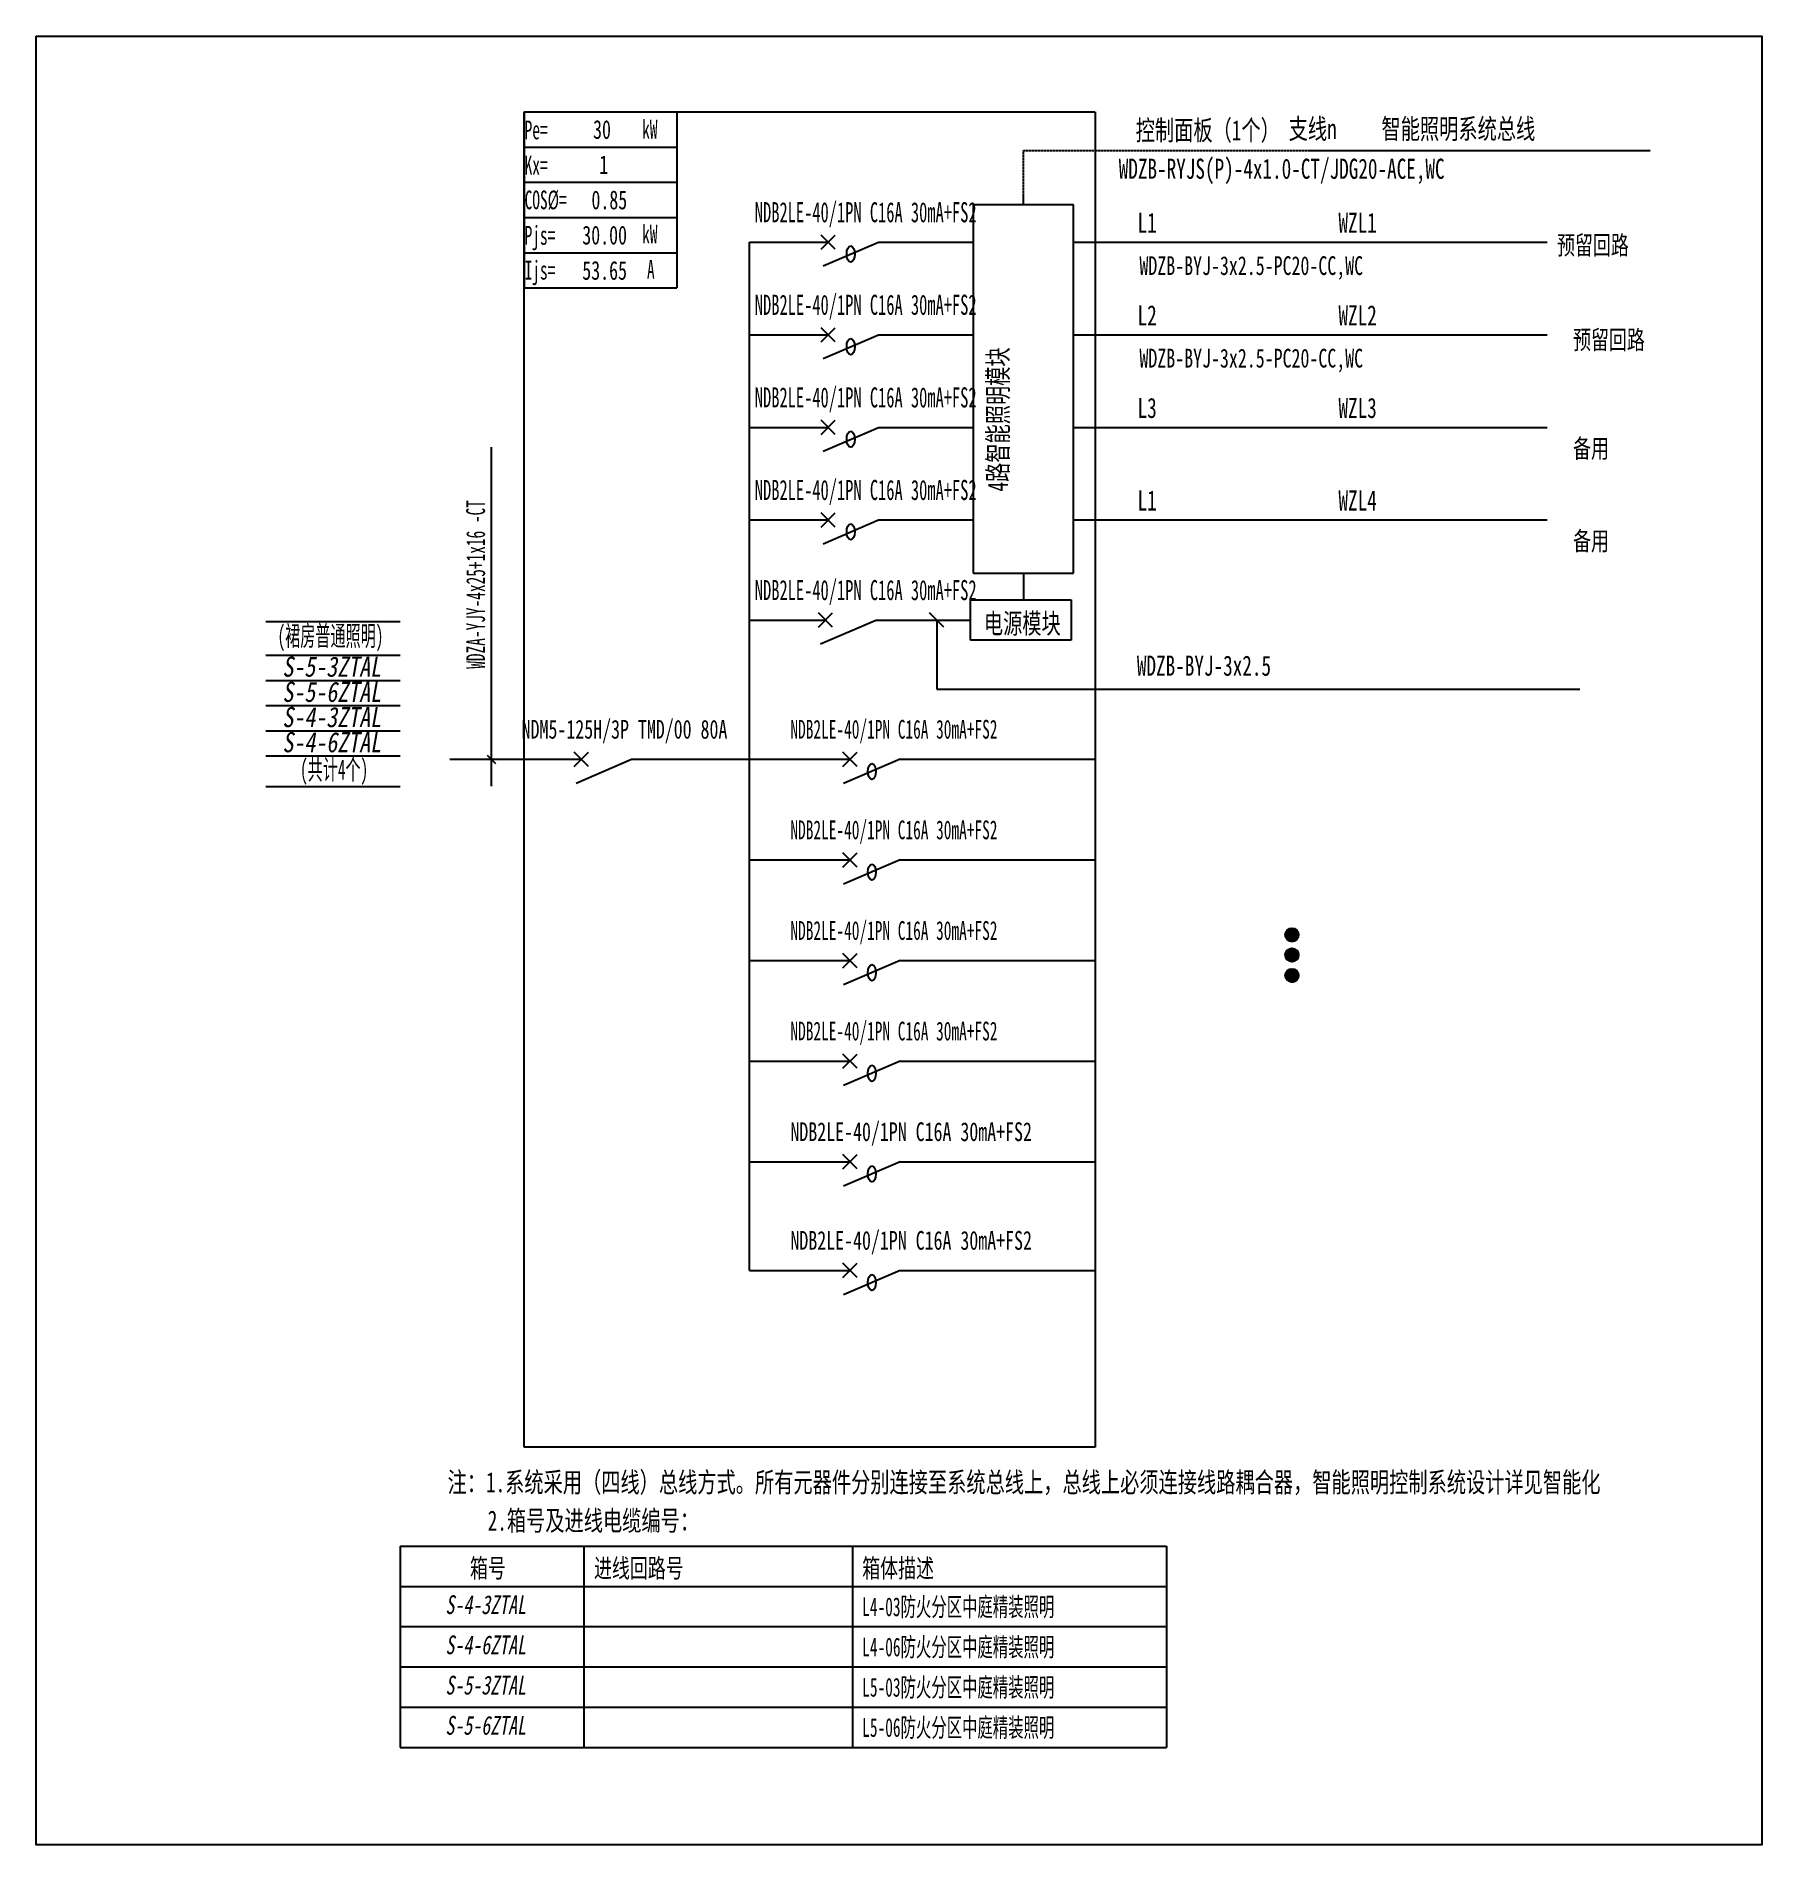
# Model space of a CAD drawing. Extents: x 224736 to 227152, y 303200 to 305732.
import ezdxf
from ezdxf.enums import TextEntityAlignment as Align

# ---------------------------------------------------------------- set-up
doc = ezdxf.new("R2010")
doc.units = 0
doc.header["$MEASUREMENT"] = 0
doc.linetypes.add('DASHDOT2', pattern=[0.5, 0.25, -0.125, 0, -0.125])
doc.linetypes.add('DASHED', pattern=[0.75, 0.5, -0.25])
for name, color, linetype in [('$0$E_E_Text（强电文字）', 51, 'Continuous'), ('D_E_Eqpm(强电设备)', 100, 'Continuous'), ('D_E_Eqpm（强电设备）', 100, 'Continuous'), ('D_E_Text(强电文字)', 51, 'Continuous'), ('D_E_Text（强电文字）', 51, 'Continuous'), ('D_E_Wire(强电线缆)', 10, 'Continuous'), ('D_E_Wire（强电线缆）', 10, 'Continuous'), ('E_E_Eqpm（强电设备）', 100, 'Continuous'), ('E_E_Wire（强电线缆）', 10, 'Continuous'), ('FL04GGFW_E72-配电箱系统图-塔楼部分$0$D_E_Text（强电文字）', 51, 'Continuous'), ('FL09U293_E72-地下室配电箱系统图$0$D_E_Text（强电文字）', 51, 'Continuous'), ('FL09U293_E72-地下室配电箱系统图$0$D_T_TableDim（表格尺寸）', 255, 'Continuous'), ('系统图', 220, 'Continuous')]:
    doc.layers.add(name, color=color, linetype=linetype)
doc.styles.add('FL04GGFW_E72-配电箱系统图-塔楼部分$0$电气', font='', dxfattribs={"width": 0.7})
doc.styles.add('FL09U293_E72-地下室配电箱系统图$0$电气', font='', dxfattribs={"width": 0.7})
doc.styles.add('FL09U293_E72-地下室配电箱系统图$0$电气箱', font='simhei.ttf', dxfattribs={"width": 0.8, "oblique": 10})
doc.styles.add('电气', font='', dxfattribs={"width": 0.7})
doc.styles.add('电气箱', font='simhei.ttf', dxfattribs={"width": 0.8, "oblique": 10})
doc.styles.get('FL04GGFW_E72-配电箱系统图-塔楼部分$0$电气').set_extended_font_data('SimSun')
doc.styles.get('FL09U293_E72-地下室配电箱系统图$0$电气').set_extended_font_data('SimSun')
doc.styles.get('电气').set_extended_font_data('SimSun')

msp = doc.modelspace()

# ---------------------------------------------------------------- linework, layer by layer
at = {"layer": '$0$E_E_Text（强电文字）', "linetype": 'Continuous'}
for p, q in [((226484.3, 304474.2, 0), (226493.7, 304483.6, 0)), ((226484.3, 304474.6, 0), (226493.2, 304483.5, 0)), ((226484.3, 304474.4, 0), (226493.5, 304483.5, 0)), ((226484.3, 304474, 0), (226493.9, 304483.5, 0)), ((226484.3, 304473.8, 0), (226494.1, 304483.5, 0)), ((226484.3, 304473.6, 0), (226494.3, 304483.5, 0)), ((226484.4, 304475.5, 0), (226492.3, 304483.5, 0)), ((226484.4, 304475.3, 0), (226492.6, 304483.5, 0)), ((226484.4, 304475.1, 0), (226492.8, 304483.5, 0)), ((226484.4, 304474.9, 0), (226493, 304483.5, 0)), ((226484.4, 304473.4, 0), (226494.5, 304483.5, 0)), ((226484.4, 304473.2, 0), (226494.7, 304483.5, 0)), ((226484.4, 304473, 0), (226494.9, 304483.5, 0)), ((226484.4, 304472.8, 0), (226495.1, 304483.5, 0)), ((226484.4, 304472.6, 0), (226495.2, 304483.4, 0)), ((226484.5, 304475.8, 0), (226492.1, 304483.4, 0)), ((226484.5, 304472.4, 0), (226495.4, 304483.4, 0)), ((226484.5, 304476.1, 0), (226491.8, 304483.3, 0)), ((226484.5, 304472.3, 0), (226495.6, 304483.3, 0)), ((226484.6, 304476.4, 0), (226491.5, 304483.3, 0)), ((226484.6, 304472.1, 0), (226495.8, 304483.3, 0)), ((226484.6, 304471.9, 0), (226495.9, 304483.3, 0)), ((226484.6, 304471.8, 0), (226496.1, 304483.2, 0)), ((226484.7, 304476.6, 0), (226491.2, 304483.2, 0)), ((226484.7, 304471.6, 0), (226496.3, 304483.2, 0)), ((226484.7, 304476.9, 0), (226491, 304483.1, 0)), ((226484.7, 304471.4, 0), (226496.4, 304483.1, 0)), ((226484.8, 304471.3, 0), (226496.6, 304483.1, 0)), ((226484.8, 304477.2, 0), (226490.6, 304483, 0)), ((226484.8, 304471.1, 0), (226496.8, 304483, 0)), ((226484.9, 304471, 0), (226496.9, 304483, 0)), ((226485, 304477.6, 0), (226490.3, 304482.9, 0)), ((226485, 304470.8, 0), (226497.1, 304482.9, 0)), ((226485, 304470.7, 0), (226497.2, 304482.9, 0)), ((226485.1, 304470.5, 0), (226497.4, 304482.8, 0)), ((226485.1, 304477.9, 0), (226489.9, 304482.7, 0)), ((226485.1, 304470.4, 0), (226497.5, 304482.7, 0)), ((226485.2, 304470.2, 0), (226497.6, 304482.7, 0)), ((226485.3, 304478.3, 0), (226489.6, 304482.6, 0)), ((226485.3, 304470.1, 0), (226497.8, 304482.6, 0)), ((226485.3, 304469.9, 0), (226497.9, 304482.5, 0)), ((226485.4, 304469.8, 0), (226498.1, 304482.5, 0)), ((226485.5, 304469.7, 0), (226498.2, 304482.4, 0)), ((226485.5, 304478.8, 0), (226489.1, 304482.3, 0)), ((226485.6, 304469.5, 0), (226498.3, 304482.3, 0)), ((226485.6, 304469.4, 0), (226498.5, 304482.2, 0)), ((226485.7, 304469.3, 0), (226498.6, 304482.1, 0)), ((226485.8, 304469.1, 0), (226498.7, 304482.1, 0)), ((226485.9, 304479.3, 0), (226488.5, 304482, 0)), ((226485.9, 304469, 0), (226498.9, 304482, 0)), ((226486, 304468.9, 0), (226499, 304481.9, 0)), ((226486, 304468.7, 0), (226499.1, 304481.8, 0)), ((226486.1, 304468.6, 0), (226499.3, 304481.7, 0)), ((226486.2, 304468.5, 0), (226499.4, 304481.6, 0)), ((226486.3, 304468.4, 0), (226499.5, 304481.5, 0)), ((226486.4, 304468.3, 0), (226499.6, 304481.4, 0)), ((226486.5, 304468.2, 0), (226499.7, 304481.3, 0)), ((226486.6, 304468, 0), (226499.8, 304481.3, 0)), ((226486.7, 304467.9, 0), (226499.9, 304481.2, 0)), ((226486.8, 304467.8, 0), (226500, 304481.1, 0)), ((226486.9, 304467.7, 0), (226500.2, 304481, 0)), ((226487, 304467.6, 0), (226500.3, 304480.9, 0)), ((226487.1, 304467.5, 0), (226500.4, 304480.8, 0)), ((226487.2, 304467.4, 0), (226500.5, 304480.6, 0)), ((226487.3, 304467.3, 0), (226500.6, 304480.5, 0)), ((226487.4, 304467.2, 0), (226500.7, 304480.4, 0)), ((226487.6, 304467.1, 0), (226500.8, 304480.3, 0)), ((226487.7, 304467, 0), (226500.9, 304480.2, 0)), ((226487.8, 304466.9, 0), (226501, 304480.1, 0)), ((226487.9, 304466.8, 0), (226501.1, 304480, 0)), ((226488, 304466.7, 0), (226501.2, 304479.8, 0)), ((226488.1, 304466.6, 0), (226501.3, 304479.7, 0)), ((226488.3, 304466.5, 0), (226501.3, 304479.6, 0)), ((226488.4, 304466.4, 0), (226501.4, 304479.5, 0)), ((226488.5, 304466.4, 0), (226501.5, 304479.3, 0)), ((226488.6, 304466.3, 0), (226501.6, 304479.2, 0)), ((226488.8, 304466.2, 0), (226501.7, 304479.1, 0)), ((226488.9, 304466.1, 0), (226501.7, 304479, 0)), ((226489, 304466, 0), (226501.8, 304478.8, 0)), ((226489.2, 304466, 0), (226501.9, 304478.7, 0)), ((226489.3, 304465.9, 0), (226502, 304478.6, 0)), ((226489.4, 304465.8, 0), (226502.1, 304478.4, 0)), ((226489.6, 304465.7, 0), (226502.1, 304478.3, 0)), ((226489.7, 304465.7, 0), (226502.2, 304478.1, 0)), ((226489.9, 304465.6, 0), (226502.2, 304478, 0)), ((226490, 304465.6, 0), (226502.3, 304477.8, 0)), ((226490.2, 304465.5, 0), (226502.4, 304477.7, 0)), ((226490.3, 304465.4, 0), (226502.4, 304477.5, 0)), ((226490.5, 304465.4, 0), (226502.5, 304477.4, 0)), ((226490.6, 304465.3, 0), (226502.6, 304477.2, 0)), ((226490.8, 304465.2, 0), (226502.6, 304477.1, 0)), ((226490.9, 304465.2, 0), (226502.7, 304476.9, 0)), ((226491.1, 304465.2, 0), (226502.7, 304476.8, 0)), ((226491.3, 304465.1, 0), (226502.7, 304476.6, 0)), ((226491.4, 304465.1, 0), (226502.8, 304476.4, 0)), ((226491.6, 304465, 0), (226502.8, 304476.2, 0)), ((226491.8, 304465, 0), (226502.9, 304476.1, 0)), ((226492, 304465, 0), (226502.9, 304475.9, 0)), ((226492.1, 304464.9, 0), (226502.9, 304475.7, 0)), ((226492.3, 304464.9, 0), (226503, 304475.6, 0)), ((226492.5, 304464.9, 0), (226503, 304475.4, 0)), ((226492.7, 304464.9, 0), (226503, 304475.2, 0)), ((226492.9, 304464.8, 0), (226503, 304475, 0)), ((226493.1, 304464.8, 0), (226503, 304474.8, 0)), ((226493.3, 304464.8, 0), (226503.1, 304474.6, 0)), ((226493.5, 304464.8, 0), (226503.1, 304474.4, 0)), ((226493.7, 304464.8, 0), (226503.1, 304474.2, 0)), ((226493.9, 304464.8, 0), (226503.1, 304474, 0)), ((226494.1, 304464.8, 0), (226503.1, 304473.7, 0)), ((226494.4, 304464.8, 0), (226503, 304473.5, 0)), ((226494.6, 304464.8, 0), (226503, 304473.3, 0)), ((226494.8, 304464.9, 0), (226503, 304473, 0)), ((226495, 304464.9, 0), (226503, 304472.8, 0)), ((226495.3, 304464.9, 0), (226502.9, 304472.6, 0)), ((226495.6, 304465, 0), (226502.9, 304472.3, 0)), ((226495.9, 304465.1, 0), (226502.8, 304472, 0)), ((226496.1, 304465.1, 0), (226502.7, 304471.7, 0)), ((226496.4, 304465.2, 0), (226502.7, 304471.5, 0)), ((226496.7, 304465.3, 0), (226502.6, 304471.1, 0)), ((226497.1, 304465.4, 0), (226502.4, 304470.8, 0)), ((226497.4, 304465.6, 0), (226502.3, 304470.4, 0)), ((226497.8, 304465.7, 0), (226502.1, 304470.1, 0)), ((226498.3, 304466, 0), (226501.9, 304469.6, 0)), ((226498.8, 304466.3, 0), (226501.5, 304469.1, 0)), ((226499.6, 304466.9, 0), (226501, 304468.3, 0)), ((226484.3, 304446.2, 0), (226493.5, 304455.4, 0)), ((226484.3, 304446, 0), (226493.7, 304455.4, 0)), ((226484.3, 304445.8, 0), (226493.9, 304455.4, 0)), ((226484.3, 304445.6, 0), (226494.1, 304455.4, 0)), ((226484.3, 304446.4, 0), (226493.2, 304455.3, 0)), ((226484.3, 304445.4, 0), (226494.3, 304455.3, 0)), ((226484.4, 304447.4, 0), (226492.3, 304455.3, 0)), ((226484.4, 304447.1, 0), (226492.6, 304455.3, 0)), ((226484.4, 304446.9, 0), (226492.8, 304455.3, 0)), ((226484.4, 304446.7, 0), (226493, 304455.3, 0)), ((226484.4, 304445.2, 0), (226494.5, 304455.3, 0)), ((226484.4, 304445, 0), (226494.7, 304455.3, 0)), ((226484.4, 304444.8, 0), (226494.9, 304455.3, 0)), ((226484.4, 304444.6, 0), (226495.1, 304455.3, 0)), ((226484.4, 304444.4, 0), (226495.2, 304455.2, 0)), ((226484.5, 304447.9, 0), (226491.8, 304455.2, 0)), ((226484.5, 304447.6, 0), (226492.1, 304455.2, 0)), ((226484.5, 304444.3, 0), (226495.4, 304455.2, 0)), ((226484.5, 304444.1, 0), (226495.6, 304455.2, 0)), ((226484.6, 304448.2, 0), (226491.5, 304455.1, 0)), ((226484.6, 304443.9, 0), (226495.8, 304455.1, 0)), ((226484.6, 304443.8, 0), (226495.9, 304455.1, 0)), ((226484.6, 304443.6, 0), (226496.1, 304455, 0)), ((226484.7, 304448.7, 0), (226491, 304455, 0)), ((226484.7, 304448.5, 0), (226491.2, 304455, 0)), ((226484.7, 304443.4, 0), (226496.3, 304455, 0)), ((226484.7, 304443.3, 0), (226496.4, 304455, 0)), ((226484.8, 304449, 0), (226490.6, 304454.9, 0)), ((226484.8, 304443.1, 0), (226496.6, 304454.9, 0)), ((226484.8, 304442.9, 0), (226496.8, 304454.9, 0)), ((226484.9, 304442.8, 0), (226496.9, 304454.8, 0)), ((226485, 304449.4, 0), (226490.3, 304454.7, 0)), ((226485, 304442.6, 0), (226497.1, 304454.7, 0)), ((226485, 304442.5, 0), (226497.2, 304454.7, 0)), ((226485.1, 304449.8, 0), (226489.9, 304454.6, 0)), ((226485.1, 304442.3, 0), (226497.4, 304454.6, 0)), ((226485.1, 304442.2, 0), (226497.5, 304454.6, 0)), ((226485.2, 304442, 0), (226497.6, 304454.5, 0)), ((226485.3, 304450.1, 0), (226489.6, 304454.4, 0)), ((226485.3, 304441.9, 0), (226497.8, 304454.4, 0)), ((226485.3, 304441.7, 0), (226497.9, 304454.4, 0)), ((226485.4, 304441.6, 0), (226498.1, 304454.3, 0)), ((226485.5, 304450.6, 0), (226489.1, 304454.2, 0)), ((226485.5, 304441.5, 0), (226498.2, 304454.2, 0)), ((226485.6, 304441.3, 0), (226498.3, 304454.1, 0)), ((226485.6, 304441.2, 0), (226498.5, 304454, 0)), ((226485.7, 304441.1, 0), (226498.6, 304454, 0)), ((226485.8, 304441, 0), (226498.7, 304453.9, 0)), ((226485.9, 304451.1, 0), (226488.5, 304453.8, 0)), ((226485.9, 304440.8, 0), (226498.9, 304453.8, 0)), ((226486, 304440.7, 0), (226499, 304453.7, 0)), ((226486, 304440.6, 0), (226499.1, 304453.6, 0)), ((226486.1, 304440.4, 0), (226499.3, 304453.6, 0)), ((226486.2, 304440.3, 0), (226499.4, 304453.5, 0)), ((226486.3, 304440.2, 0), (226499.5, 304453.4, 0)), ((226486.4, 304440.1, 0), (226499.6, 304453.3, 0)), ((226486.5, 304440, 0), (226499.7, 304453.2, 0)), ((226486.6, 304439.9, 0), (226499.8, 304453.1, 0)), ((226486.7, 304439.8, 0), (226499.9, 304453, 0)), ((226486.8, 304439.6, 0), (226500, 304452.9, 0)), ((226486.9, 304439.5, 0), (226500.2, 304452.8, 0)), ((226487, 304439.4, 0), (226500.3, 304452.7, 0)), ((226487.1, 304439.3, 0), (226500.4, 304452.6, 0)), ((226487.2, 304439.2, 0), (226500.5, 304452.5, 0)), ((226487.3, 304439.1, 0), (226500.6, 304452.4, 0)), ((226487.4, 304439, 0), (226500.7, 304452.2, 0)), ((226487.6, 304438.9, 0), (226500.8, 304452.1, 0)), ((226487.7, 304438.8, 0), (226500.9, 304452, 0)), ((226487.8, 304438.7, 0), (226501, 304451.9, 0)), ((226487.9, 304438.6, 0), (226501.1, 304451.8, 0)), ((226488, 304438.5, 0), (226501.2, 304451.7, 0)), ((226488.1, 304438.4, 0), (226501.3, 304451.6, 0)), ((226488.3, 304438.3, 0), (226501.3, 304451.4, 0)), ((226488.4, 304438.3, 0), (226501.4, 304451.3, 0)), ((226488.5, 304438.2, 0), (226501.5, 304451.2, 0)), ((226488.6, 304438.1, 0), (226501.6, 304451, 0)), ((226488.8, 304438, 0), (226501.7, 304450.9, 0)), ((226488.9, 304437.9, 0), (226501.7, 304450.8, 0)), ((226489, 304437.9, 0), (226501.8, 304450.6, 0)), ((226489.2, 304437.8, 0), (226501.9, 304450.5, 0)), ((226489.3, 304437.7, 0), (226502, 304450.4, 0)), ((226489.4, 304437.6, 0), (226502.1, 304450.3, 0)), ((226489.6, 304437.6, 0), (226502.1, 304450.1, 0)), ((226489.7, 304437.5, 0), (226502.2, 304450, 0)), ((226489.9, 304437.4, 0), (226502.2, 304449.8, 0)), ((226490, 304437.4, 0), (226502.3, 304449.7, 0)), ((226490.2, 304437.3, 0), (226502.4, 304449.5, 0)), ((226490.3, 304437.3, 0), (226502.4, 304449.4, 0)), ((226490.5, 304437.2, 0), (226502.5, 304449.2, 0)), ((226490.6, 304437.1, 0), (226502.6, 304449.1, 0)), ((226490.8, 304437.1, 0), (226502.6, 304448.9, 0)), ((226490.9, 304437, 0), (226502.7, 304448.7, 0)), ((226491.1, 304437, 0), (226502.7, 304448.6, 0)), ((226491.3, 304436.9, 0), (226502.7, 304448.4, 0)), ((226491.4, 304436.9, 0), (226502.8, 304448.2, 0)), ((226491.6, 304436.9, 0), (226502.8, 304448.1, 0)), ((226491.8, 304436.8, 0), (226502.9, 304447.9, 0)), ((226492, 304436.8, 0), (226502.9, 304447.7, 0)), ((226492.1, 304436.7, 0), (226502.9, 304447.6, 0)), ((226492.3, 304436.7, 0), (226503, 304447.4, 0)), ((226492.5, 304436.7, 0), (226503, 304447.2, 0)), ((226492.7, 304436.7, 0), (226503, 304447, 0)), ((226492.9, 304436.7, 0), (226503, 304446.8, 0)), ((226493.1, 304436.6, 0), (226503, 304446.6, 0)), ((226493.3, 304436.6, 0), (226503.1, 304446.4, 0)), ((226493.5, 304436.6, 0), (226503.1, 304446.2, 0)), ((226493.7, 304436.6, 0), (226503.1, 304446, 0)), ((226493.9, 304436.6, 0), (226503.1, 304445.8, 0)), ((226494.1, 304436.6, 0), (226503.1, 304445.6, 0)), ((226494.4, 304436.7, 0), (226503, 304445.3, 0)), ((226494.6, 304436.7, 0), (226503, 304445.1, 0)), ((226494.8, 304436.7, 0), (226503, 304444.9, 0)), ((226495, 304436.7, 0), (226503, 304444.6, 0)), ((226495.3, 304436.7, 0), (226502.9, 304444.4, 0)), ((226495.6, 304436.8, 0), (226502.9, 304444.1, 0)), ((226495.9, 304436.9, 0), (226502.8, 304443.8, 0)), ((226496.1, 304436.9, 0), (226502.7, 304443.6, 0)), ((226496.4, 304437, 0), (226502.7, 304443.3, 0)), ((226496.7, 304437.1, 0), (226502.6, 304443, 0)), ((226497.1, 304437.3, 0), (226502.4, 304442.6, 0)), ((226497.4, 304437.4, 0), (226502.3, 304442.2, 0)), ((226497.8, 304437.6, 0), (226502.1, 304441.9, 0)), ((226498.3, 304437.8, 0), (226501.9, 304441.4, 0)), ((226498.8, 304438.1, 0), (226501.5, 304440.9, 0)), ((226499.6, 304438.7, 0), (226501, 304440.1, 0)), ((226484.3, 304417.8, 0), (226493.2, 304426.7, 0)), ((226484.3, 304417.6, 0), (226493.5, 304426.7, 0)), ((226484.3, 304417.3, 0), (226493.7, 304426.7, 0)), ((226484.3, 304417.1, 0), (226493.9, 304426.7, 0)), ((226484.3, 304416.9, 0), (226494.1, 304426.7, 0)), ((226484.3, 304416.7, 0), (226494.3, 304426.7, 0)), ((226484.4, 304418.2, 0), (226492.8, 304426.7, 0)), ((226484.4, 304418, 0), (226493, 304426.7, 0)), ((226484.4, 304416.5, 0), (226494.5, 304426.7, 0)), ((226484.4, 304418.7, 0), (226492.3, 304426.6, 0)), ((226484.4, 304418.5, 0), (226492.6, 304426.6, 0)), ((226484.4, 304416.4, 0), (226494.7, 304426.6, 0)), ((226484.4, 304416.2, 0), (226494.9, 304426.6, 0)), ((226484.4, 304416, 0), (226495.1, 304426.6, 0)), ((226484.4, 304415.8, 0), (226495.2, 304426.6, 0)), ((226484.5, 304419, 0), (226492.1, 304426.6, 0)), ((226484.5, 304419.2, 0), (226491.8, 304426.5, 0)), ((226484.5, 304415.6, 0), (226495.4, 304426.5, 0)), ((226484.5, 304415.4, 0), (226495.6, 304426.5, 0)), ((226484.6, 304415.3, 0), (226495.8, 304426.5, 0)), ((226484.6, 304419.5, 0), (226491.5, 304426.4, 0)), ((226484.6, 304415.1, 0), (226495.9, 304426.4, 0)), ((226484.6, 304414.9, 0), (226496.1, 304426.4, 0)), ((226484.7, 304419.8, 0), (226491.2, 304426.4, 0)), ((226484.7, 304420.1, 0), (226491, 304426.3, 0)), ((226484.7, 304414.8, 0), (226496.3, 304426.3, 0)), ((226484.7, 304414.6, 0), (226496.4, 304426.3, 0)), ((226484.8, 304414.4, 0), (226496.6, 304426.3, 0)), ((226484.8, 304420.4, 0), (226490.6, 304426.2, 0)), ((226484.8, 304414.3, 0), (226496.8, 304426.2, 0)), ((226484.9, 304414.1, 0), (226496.9, 304426.1, 0)), ((226485, 304420.7, 0), (226490.3, 304426.1, 0)), ((226485, 304414, 0), (226497.1, 304426.1, 0)), ((226485, 304413.8, 0), (226497.2, 304426, 0)), ((226485.1, 304413.7, 0), (226497.4, 304426, 0)), ((226485.1, 304421.1, 0), (226489.9, 304425.9, 0)), ((226485.1, 304413.5, 0), (226497.5, 304425.9, 0)), ((226485.2, 304413.4, 0), (226497.6, 304425.8, 0)), ((226485.3, 304421.5, 0), (226489.6, 304425.8, 0)), ((226485.3, 304413.2, 0), (226497.8, 304425.8, 0)), ((226485.3, 304413.1, 0), (226497.9, 304425.7, 0)), ((226485.4, 304412.9, 0), (226498.1, 304425.6, 0)), ((226485.5, 304421.9, 0), (226489.1, 304425.5, 0)), ((226485.5, 304412.8, 0), (226498.2, 304425.5, 0)), ((226485.6, 304412.7, 0), (226498.3, 304425.5, 0)), ((226485.6, 304412.6, 0), (226498.5, 304425.4, 0)), ((226485.7, 304412.4, 0), (226498.6, 304425.3, 0)), ((226485.8, 304412.3, 0), (226498.7, 304425.2, 0)), ((226485.9, 304422.5, 0), (226488.5, 304425.2, 0)), ((226485.9, 304412.2, 0), (226498.9, 304425.1, 0)), ((226486, 304412, 0), (226499, 304425.1, 0)), ((226486, 304411.9, 0), (226499.1, 304425, 0)), ((226486.1, 304411.8, 0), (226499.3, 304424.9, 0)), ((226486.2, 304411.7, 0), (226499.4, 304424.8, 0)), ((226486.3, 304411.5, 0), (226499.5, 304424.7, 0)), ((226486.4, 304411.4, 0), (226499.6, 304424.6, 0)), ((226486.5, 304411.3, 0), (226499.7, 304424.5, 0)), ((226486.6, 304411.2, 0), (226499.8, 304424.4, 0)), ((226486.7, 304411.1, 0), (226499.9, 304424.3, 0)), ((226486.8, 304411, 0), (226500, 304424.2, 0)), ((226486.9, 304410.9, 0), (226500.2, 304424.1, 0)), ((226487, 304410.8, 0), (226500.3, 304424, 0)), ((226487.1, 304410.6, 0), (226500.4, 304423.9, 0)), ((226487.2, 304410.5, 0), (226500.5, 304423.8, 0)), ((226487.3, 304410.5, 0), (226500.6, 304423.7, 0)), ((226487.4, 304410.4, 0), (226500.7, 304423.6, 0)), ((226487.6, 304410.3, 0), (226500.8, 304423.5, 0)), ((226487.7, 304410.2, 0), (226500.9, 304423.4, 0)), ((226487.8, 304410.1, 0), (226501, 304423.2, 0)), ((226487.9, 304410, 0), (226501.1, 304423.1, 0)), ((226488, 304409.9, 0), (226501.2, 304423, 0)), ((226488.1, 304409.8, 0), (226501.3, 304422.9, 0)), ((226488.3, 304409.7, 0), (226501.3, 304422.8, 0)), ((226488.4, 304409.6, 0), (226501.4, 304422.6, 0)), ((226488.5, 304409.5, 0), (226501.5, 304422.5, 0)), ((226488.6, 304409.4, 0), (226501.6, 304422.4, 0)), ((226488.8, 304409.4, 0), (226501.7, 304422.2, 0)), ((226488.9, 304409.3, 0), (226501.7, 304422.1, 0)), ((226489, 304409.2, 0), (226501.8, 304422, 0)), ((226489.2, 304409.1, 0), (226501.9, 304421.9, 0)), ((226489.3, 304409, 0), (226502, 304421.7, 0)), ((226489.4, 304409, 0), (226502.1, 304421.6, 0)), ((226489.6, 304408.9, 0), (226502.1, 304421.4, 0)), ((226489.7, 304408.8, 0), (226502.2, 304421.3, 0)), ((226489.9, 304408.8, 0), (226502.2, 304421.1, 0)), ((226490, 304408.7, 0), (226502.3, 304421, 0)), ((226490.2, 304408.7, 0), (226502.4, 304420.9, 0)), ((226490.3, 304408.6, 0), (226502.4, 304420.7, 0)), ((226490.5, 304408.5, 0), (226502.5, 304420.6, 0)), ((226490.6, 304408.5, 0), (226502.6, 304420.4, 0)), ((226490.8, 304408.4, 0), (226502.6, 304420.3, 0)), ((226490.9, 304408.4, 0), (226502.7, 304420.1, 0)), ((226491.1, 304408.3, 0), (226502.7, 304419.9, 0)), ((226491.3, 304408.3, 0), (226502.7, 304419.7, 0)), ((226491.4, 304408.2, 0), (226502.8, 304419.6, 0)), ((226491.6, 304408.2, 0), (226502.8, 304419.4, 0)), ((226491.8, 304408.2, 0), (226502.9, 304419.2, 0)), ((226492, 304408.1, 0), (226502.9, 304419.1, 0)), ((226492.1, 304408.1, 0), (226502.9, 304418.9, 0)), ((226492.3, 304408, 0), (226503, 304418.7, 0)), ((226492.5, 304408, 0), (226503, 304418.5, 0)), ((226492.7, 304408, 0), (226503, 304418.3, 0)), ((226492.9, 304408, 0), (226503, 304418.1, 0)), ((226493.1, 304408, 0), (226503, 304417.9, 0)), ((226493.3, 304408, 0), (226503.1, 304417.7, 0)), ((226493.5, 304408, 0), (226503.1, 304417.5, 0)), ((226493.7, 304407.9, 0), (226503.1, 304417.3, 0)), ((226493.9, 304408, 0), (226503.1, 304417.1, 0)), ((226494.1, 304408, 0), (226503.1, 304416.9, 0)), ((226494.4, 304408, 0), (226503, 304416.7, 0)), ((226494.6, 304408, 0), (226503, 304416.4, 0)), ((226494.8, 304408, 0), (226503, 304416.2, 0)), ((226495, 304408, 0), (226503, 304416, 0)), ((226495.3, 304408.1, 0), (226502.9, 304415.7, 0)), ((226495.6, 304408.2, 0), (226502.9, 304415.4, 0)), ((226495.9, 304408.2, 0), (226502.8, 304415.2, 0)), ((226496.1, 304408.3, 0), (226502.7, 304414.9, 0)), ((226496.4, 304408.4, 0), (226502.7, 304414.6, 0)), ((226496.7, 304408.4, 0), (226502.6, 304414.3, 0)), ((226497.1, 304408.6, 0), (226502.4, 304413.9, 0)), ((226497.4, 304408.7, 0), (226502.3, 304413.6, 0)), ((226497.8, 304408.9, 0), (226502.1, 304413.2, 0)), ((226498.3, 304409.1, 0), (226501.9, 304412.8, 0)), ((226498.8, 304409.5, 0), (226501.5, 304412.2, 0)), ((226499.6, 304410, 0), (226501, 304411.5, 0))]:
    msp.add_line(p, q, dxfattribs=at)
for centre in [(226493.7, 304474.2, 0), (226493.7, 304446, 0), (226493.7, 304417.3, 0)]:
    msp.add_circle(centre, 9.39, dxfattribs=at)
at = {"linetype": 'DASHED'}
for p, q in [((225418.7, 305626.5, 0), (226218.1, 305626.5, 0)), ((225418.7, 303756.9, 0), (225418.7, 305626.5, 0)), ((226218.1, 305626.5, 0), (226218.1, 303756.9, 0)), ((226218.1, 303756.9, 0), (225418.7, 303756.9, 0))]:
    msp.add_line(p, q, dxfattribs=at)
for p, q in [((225057.3, 304913, 0), (225245.1, 304913, 0)), ((225057.3, 304865.6, 0), (225245.1, 304865.6, 0)), ((225057.3, 304830.4, 0), (225245.1, 304830.4, 0)), ((225057.3, 304795.1, 0), (225245.1, 304795.1, 0)), ((225057.3, 304759.8, 0), (225245.1, 304759.8, 0)), ((225057.3, 304724.6, 0), (225245.1, 304724.6, 0)), ((225057.3, 304682.1, 0), (225245.1, 304682.1, 0))]:
    msp.add_line(p, q)
at = {"layer": 'D_E_Eqpm(强电设备)', "color": 100}
msp.add_line((225491.5, 304686.7, 0), (225569.2, 304720, 0), dxfattribs=at)
at = {"layer": 'D_E_Eqpm（强电设备）'}
for p, q in [((226188.1, 305496.5, 0), (226047.3, 305496.5, 0)), ((226047.3, 305496.5, 0), (226047.3, 304980.4, 0)), ((226188.1, 304980.4, 0), (226188.1, 305496.5, 0)), ((226047.3, 304980.4, 0), (226188.1, 304980.4, 0)), ((226043.6, 304943.1, 0), (226184.5, 304943.1, 0)), ((226043.6, 304886.7, 0), (226043.6, 304943.1, 0)), ((226184.5, 304943.1, 0), (226184.5, 304886.7, 0)), ((226184.5, 304886.7, 0), (226043.6, 304886.7, 0)), ((225488.8, 304710, 0), (225508.7, 304729.9, 0)), ((225508.7, 304710, 0), (225488.8, 304729.9, 0)), ((225865, 304710, 0), (225884.9, 304729.9, 0)), ((225884.9, 304710, 0), (225865, 304729.9, 0)), ((225945.4, 304720, 0), (225865.9, 304685.9, 0)), ((225865, 304569.1, 0), (225884.9, 304589, 0)), ((225884.9, 304569.1, 0), (225865, 304589, 0)), ((225945.4, 304579.1, 0), (225865.9, 304545, 0)), ((225865, 304428.2, 0), (225884.9, 304448.2, 0)), ((225884.9, 304428.2, 0), (225865, 304448.2, 0)), ((225945.4, 304438.2, 0), (225865.9, 304404.1, 0)), ((225865, 304287.4, 0), (225884.9, 304307.3, 0)), ((225884.9, 304287.4, 0), (225865, 304307.3, 0)), ((225945.4, 304297.3, 0), (225865.9, 304263.2, 0)), ((225865, 304146.5, 0), (225884.9, 304166.4, 0)), ((225884.9, 304146.5, 0), (225865, 304166.4, 0)), ((225945.4, 304156.4, 0), (225865.9, 304122.3, 0)), ((225865, 303994.3, 0), (225884.9, 304014.3, 0)), ((225884.9, 303994.3, 0), (225865, 304014.3, 0)), ((225945.4, 304004.3, 0), (225865.9, 303970.2, 0))]:
    msp.add_line(p, q, dxfattribs=at)
for centre in [(225876, 305427.4, 0), (225876, 305297.7, 0), (225876, 305168.1, 0), (225876, 305038.4, 0), (225905.7, 304702.9, 0), (225905.7, 304562, 0), (225905.7, 304421.2, 0), (225905.7, 304280.3, 0), (225905.7, 304139.4, 0), (225905.7, 303987.3, 0)]:
    msp.add_ellipse(centre, major_axis=(0, 11.3), ratio=0.500475, dxfattribs=at)
at = {"layer": 'D_E_Text(强电文字)', "color": 51}
for p, q in [((225372.9, 304682.4, 0), (225372.9, 305156.8, 0)), ((225367, 304725.8, 0), (225378.8, 304714.1, 0))]:
    msp.add_line(p, q, dxfattribs=at)
at = {"layer": 'D_E_Text（强电文字）'}
for p, q in [((225418.7, 305626.5, 0), (225632.4, 305626.5, 0)), ((225418.7, 305626.5, 0), (225418.7, 305379.9, 0)), ((225632.4, 305626.5, 0), (225632.4, 305379.9, 0)), ((225418.7, 305577.2, 0), (225632.4, 305577.2, 0)), ((225418.7, 305527.9, 0), (225632.4, 305527.9, 0)), ((225418.7, 305478.6, 0), (225632.4, 305478.6, 0)), ((225418.7, 305429.3, 0), (225632.4, 305429.3, 0)), ((225418.7, 305379.9, 0), (225632.4, 305379.9, 0))]:
    msp.add_line(p, q, dxfattribs=at)
at = {"layer": 'D_E_Wire(强电线缆)'}
msp.add_line((225734.1, 304004.3, 0), (225734.1, 305444, 0), dxfattribs=at)
at = {"layer": 'D_E_Wire(强电线缆)', "color": 10}
for p, q in [((225734.1, 305444, 0), (225844.4, 305444, 0)), ((225914.9, 305444, 0), (226047.3, 305444, 0)), ((226188.1, 305444, 0), (226850.9, 305444, 0)), ((225734.1, 305314.4, 0), (225844.4, 305314.4, 0)), ((225914.9, 305314.4, 0), (226047.3, 305314.4, 0)), ((226188.1, 305314.4, 0), (226850.9, 305314.4, 0)), ((225734.1, 305184.7, 0), (225844.4, 305184.7, 0)), ((225914.9, 305184.7, 0), (226047.3, 305184.7, 0)), ((226188.1, 305184.7, 0), (226218.1, 305184.7, 0)), ((226188.1, 305184.7, 0), (226218.1, 305184.7, 0)), ((226188.1, 305184.7, 0), (226850.9, 305184.7, 0)), ((225734.1, 305055.1, 0), (225844.4, 305055.1, 0)), ((225914.9, 305055.1, 0), (226047.3, 305055.1, 0)), ((226188.1, 305055.1, 0), (226218.1, 305055.1, 0)), ((226188.1, 305055.1, 0), (226218.1, 305055.1, 0)), ((226188.1, 305055.1, 0), (226850.9, 305055.1, 0)), ((225734.1, 304914.9, 0), (225840.7, 304914.9, 0)), ((225911.2, 304914.9, 0), (226043.6, 304914.9, 0)), ((225945.4, 304297.3, 0), (226218.1, 304297.3, 0))]:
    msp.add_line(p, q, dxfattribs=at)
at = {"layer": 'D_E_Wire（强电线缆）', "linetype": 'DASHDOT2'}
for p, q in [((226117.7, 305572.5, 0), (226995.6, 305572.5, 0)), ((226117.7, 305496.5, 0), (226117.7, 305572.5, 0))]:
    msp.add_line(p, q, dxfattribs=at)
at = {"layer": 'D_E_Wire（强电线缆）'}
for p, q in [((225314.8, 304720, 0), (225498.7, 304720, 0)), ((225569.2, 304720, 0), (225734.1, 304720, 0)), ((225734.1, 304720, 0), (225875, 304720, 0)), ((225945.4, 304720, 0), (226218.1, 304720, 0)), ((225734.1, 304579.1, 0), (225875, 304579.1, 0)), ((225945.4, 304579.1, 0), (226218.1, 304579.1, 0)), ((225734.1, 304438.2, 0), (225875, 304438.2, 0)), ((225945.4, 304438.2, 0), (226218.1, 304438.2, 0)), ((225734.1, 304297.3, 0), (225875, 304297.3, 0)), ((225734.1, 304156.4, 0), (225875, 304156.4, 0)), ((225945.4, 304156.4, 0), (226218.1, 304156.4, 0)), ((225734.1, 304004.3, 0), (225875, 304004.3, 0)), ((225945.4, 304004.3, 0), (226218.1, 304004.3, 0))]:
    msp.add_line(p, q, dxfattribs=at)
at = {"layer": 'E_E_Eqpm（强电设备）', "color": 100}
for p, q in [((225834.5, 305434.1, 0), (225854.4, 305454, 0)), ((225854.4, 305434.1, 0), (225834.5, 305454, 0)), ((225837.2, 305410.7, 0), (225914.9, 305444, 0)), ((225834.5, 305304.4, 0), (225854.4, 305324.3, 0)), ((225854.4, 305304.4, 0), (225834.5, 305324.3, 0)), ((225837.2, 305281.1, 0), (225914.9, 305314.4, 0)), ((225834.5, 305174.8, 0), (225854.4, 305194.7, 0)), ((225854.4, 305174.8, 0), (225834.5, 305194.7, 0)), ((225837.2, 305151.4, 0), (225914.9, 305184.7, 0)), ((225834.5, 305045.1, 0), (225854.4, 305065.1, 0)), ((225854.4, 305045.1, 0), (225834.5, 305065.1, 0)), ((225837.2, 305021.8, 0), (225914.9, 305055.1, 0)), ((225830.8, 304904.9, 0), (225850.7, 304924.9, 0)), ((225850.7, 304904.9, 0), (225830.8, 304924.9, 0)), ((225833.5, 304881.6, 0), (225911.2, 304914.9, 0))]:
    msp.add_line(p, q, dxfattribs=at)
at = {"layer": 'E_E_Wire（强电线缆）'}
msp.add_line((226117.7, 304980.4, 0), (226117.7, 304943.1, 0), dxfattribs=at)
at = {"layer": 'FL04GGFW_E72-配电箱系统图-塔楼部分$0$D_E_Text（强电文字）'}
for p, q in [((226006.3, 304904.9, 0), (225986.4, 304924.9, 0)), ((225996.4, 304914.9, 0), (225996.4, 304818.4, 0)), ((225996.4, 304818.4, 0), (226896.5, 304818.4, 0))]:
    msp.add_line(p, q, dxfattribs=at)
at = {"layer": 'FL09U293_E72-地下室配电箱系统图$0$D_T_TableDim（表格尺寸）', "ltscale": 3.5}
for p, q in [((225245.1, 303618.3, 0), (226318.1, 303618.3, 0)), ((225245.1, 303618.3, 0), (225245.1, 303336.5, 0)), ((225502.4, 303618.3, 0), (225502.4, 303336.5, 0)), ((225878.5, 303618.3, 0), (225878.5, 303336.5, 0)), ((226318.1, 303618.3, 0), (226318.1, 303336.5, 0)), ((225245.1, 303561.9, 0), (226318.1, 303561.9, 0)), ((225245.1, 303561.9, 0), (226318.1, 303561.9, 0)), ((225245.1, 303505.5, 0), (226318.1, 303505.5, 0)), ((225245.1, 303449.2, 0), (226318.1, 303449.2, 0)), ((225245.1, 303392.8, 0), (226318.1, 303392.8, 0)), ((225245.1, 303336.5, 0), (226318.1, 303336.5, 0))]:
    msp.add_line(p, q, dxfattribs=at)
at = {"layer": '系统图', "ltscale": 9973.992009}
msp.add_lwpolyline([(224735.7, 305732.5), (227151.5, 305732.5), (227151.5, 303200), (224735.7, 303200)], close=True, dxfattribs=at)

# ---------------------------------------------------------------- texts
at = {"layer": 'D_E_Text(强电文字)', "style": 'FL04GGFW_E72-配电箱系统图-塔楼部分$0$电气', "width": 0.6}
for p in [(225897, 305471.9, 0), (225897, 305342.3, 0), (225897, 305212.6, 0), (225897, 305083, 0), (225897, 304942.8, 0)]:
    msp.add_text('NDB2LE-40/1PN C16A 30mA+FS2', height=28.177, dxfattribs=at).set_placement(p, align=Align.CENTER)
at = {"layer": 'D_E_Text(强电文字)', "color": 51, "style": 'FL04GGFW_E72-配电箱系统图-塔楼部分$0$电气', "width": 0.7}
for s, p in [('L1', (226277.6, 305457.2, 0)), ('L2', (226277.6, 305327.5, 0)), ('L3', (226277.6, 305197.9, 0)), ('L1', (226277.6, 305068.3, 0))]:
    msp.add_text(s, height=28.18, dxfattribs=at).set_placement(p)
at = {"layer": 'D_E_Text(强电文字)', "style": 'FL04GGFW_E72-配电箱系统图-塔楼部分$0$电气', "width": 0.7}
for s, height, p in [('WZL1', 28.18, (226558.8, 305457.2, 0)), ('WDZB-BYJ-3x2.5-PC20-CC,WC', 26.299, (226280.2, 305398.1, 0)), ('WZL2', 28.18, (226558.8, 305327.5, 0)), ('WDZB-BYJ-3x2.5-PC20-CC,WC', 26.299, (226280.2, 305268.5, 0)), ('WZL3', 28.18, (226558.8, 305197.9, 0)), ('WZL4', 28.18, (226558.8, 305068.3, 0)), ('WDZB-BYJ-3x2.5', 28.177, (226276.6, 304837, 0)), ('注：1.系统采用（四线）总线方式。所有元器件分别连接至系统总线上，总线上必须连接线路耦合器，智能照明控制系统设计详见智能化', 28.177, (225311.6, 303693.6, 0)), ('2.箱号及进线电缆编号：', 28.177, (225367.8, 303639.9, 0))]:
    msp.add_text(s, height=height, dxfattribs=at).set_placement(p)
at = {"layer": 'D_E_Text(强电文字)', "color": 51, "style": '电气', "width": 0.6}
msp.add_text('WDZA-YJY-4x25+1x16 -CT', height=26.299, rotation=90, dxfattribs=at).set_placement((225364, 304846.7, 0))
at = {"layer": 'D_E_Text（强电文字）', "linetype": 'Continuous', "style": '电气', "width": 0.6}
for s, p in [('Pe=', (225419.5, 305588.1, 0)), ('kW', (225584, 305589.1, 0)), ('Kx=', (225419.5, 305538.7, 0)), ('COS%%C=', (225419.5, 305490.1, 0)), ('Pjs=', (225419.5, 305440.5, 0)), ('kW', (225584, 305442.2, 0)), ('Ijs=', (225419.5, 305391.7, 0)), ('A', (225590.8, 305392.8, 0))]:
    msp.add_text(s, height=26.3, dxfattribs=at).set_placement(p)
at = {"layer": 'D_E_Text（强电文字）', "style": '电气'}
for s, height, width, p in [('30', 26.3, 0.7, (225515.3, 305588.7, 0)), ('1', 26.3, 0.7, (225524, 305539.4, 0)), (' 0.85', 26.3, 0.7, (225500.5, 305490.1, 0)), ('预留回路', 26.3, 0.7, (226864.9, 305426.7, 0)), ('预留回路', 26.3, 0.7, (226887.3, 305294.2, 0)), ('备用', 26.3, 0.7, (226887.3, 305142.1, 0)), ('备用', 26.3, 0.7, (226887.3, 305012.5, 0)), ('电源模块', 28.18, 0.7, (226062.4, 304896.1, 0)), ('NDM5-125H/3P TMD/00 80A', 26.299, 0.7, (225415.3, 304748.9, 0)), ('NDB2LE-40/1PN C16A 30mA+FS2', 26.299, 0.6, (225791.6, 304748.9, 0)), ('NDB2LE-40/1PN C16A 30mA+FS2', 26.299, 0.6, (225791.6, 304608, 0)), ('NDB2LE-40/1PN C16A 30mA+FS2', 26.299, 0.6, (225791.6, 304467.1, 0)), ('NDB2LE-40/1PN C16A 30mA+FS2', 26.299, 0.6, (225791.6, 304326.3, 0)), ('NDB2LE-40/1PN C16A 30mA+FS2', 26.299, 0.7, (225791.6, 304185.4, 0)), ('NDB2LE-40/1PN C16A 30mA+FS2', 26.299, 0.7, (225791.6, 304033.2, 0))]:
    msp.add_text(s, height=height, dxfattribs=dict(at, width=width)).set_placement(p)
at = {"layer": 'D_E_Text（强电文字）', "color": 200, "style": '电气', "width": 0.7}
for s, p in [('30.00', (225500.2, 305440.8, 0)), ('53.65', (225500.2, 305391.4, 0))]:
    msp.add_text(s, height=26.3, dxfattribs=at).set_placement(p)
at = {"layer": 'D_E_Text（强电文字）', "style": '电气', "width": 0.55}
for s, p in [('(裙房普通照明)', (225147.7, 304891.2, 0)), ('(共计4个)', (225152.8, 304704, 0))]:
    msp.add_text(s, height=28.18, dxfattribs=at).set_placement(p, align=Align.MIDDLE)
at = {"layer": 'D_E_Text（强电文字）', "style": '电气箱', "oblique": 10, "width": 0.8}
for s, p in [('S-5-3ZTAL', (225149.4, 304849.7, 0)), ('S-5-6ZTAL', (225149.4, 304814.4, 0)), ('S-4-3ZTAL', (225149.4, 304779.1, 0)), ('S-4-6ZTAL', (225149.4, 304743.9, 0))]:
    msp.add_text(s, height=28.18, dxfattribs=at).set_placement(p, align=Align.MIDDLE)
at = {"layer": 'FL04GGFW_E72-配电箱系统图-塔楼部分$0$D_E_Text（强电文字）', "style": 'FL04GGFW_E72-配电箱系统图-塔楼部分$0$电气', "width": 0.7}
for s, height, p in [('控制面板（1个）', 28.18, (226275, 305586.7, 0)), ('支线n', 28.18, (226489.1, 305588.7, 0)), ('智能照明系统总线', 28.18, (226619.1, 305588.7, 0)), ('WDZB-RYJS(P)-4x1.0-CT/JDG20-ACE,WC', 28.177, (226251.2, 305532.8, 0))]:
    msp.add_text(s, height=height, dxfattribs=at).set_placement(p)
msp.add_text('4路智能照明模块', height=28.18, rotation=90, dxfattribs=at).set_placement((226096.1, 305095, 0))
at = {"layer": 'FL09U293_E72-地下室配电箱系统图$0$D_E_Text（强电文字）', "style": 'FL09U293_E72-地下室配电箱系统图$0$电气'}
for s, height, width, p in [('箱号', 26.3, 0.7, (225342.9, 303574.2, 0)), ('进线回路号', 26.3, 0.7, (225516.6, 303574.2, 0)), ('箱体描述', 26.3, 0.7, (225892.1, 303574.2, 0)), ('L4-03防火分区中庭精装照明', 26.299, 0.6, (225892.1, 303520.2, 0)), ('L4-06防火分区中庭精装照明', 26.299, 0.6, (225892.1, 303463.9, 0)), ('L5-03防火分区中庭精装照明', 26.299, 0.6, (225892.1, 303407.5, 0)), ('L5-06防火分区中庭精装照明', 26.299, 0.6, (225892.1, 303351.2, 0))]:
    msp.add_text(s, height=height, dxfattribs=dict(at, width=width)).set_placement(p)
at = {"layer": 'FL09U293_E72-地下室配电箱系统图$0$D_E_Text（强电文字）', "style": 'FL09U293_E72-地下室配电箱系统图$0$电气箱', "oblique": 10, "width": 0.7}
for s, p in [('S-4-3ZTAL', (225365, 303536.3, 0)), ('S-4-6ZTAL', (225365, 303480, 0)), ('S-5-3ZTAL', (225365, 303423.6, 0)), ('S-5-6ZTAL', (225365, 303367.3, 0))]:
    msp.add_text(s, height=26.3, dxfattribs=at).set_placement(p, align=Align.MIDDLE)

doc.saveas('drawing.dxf')
